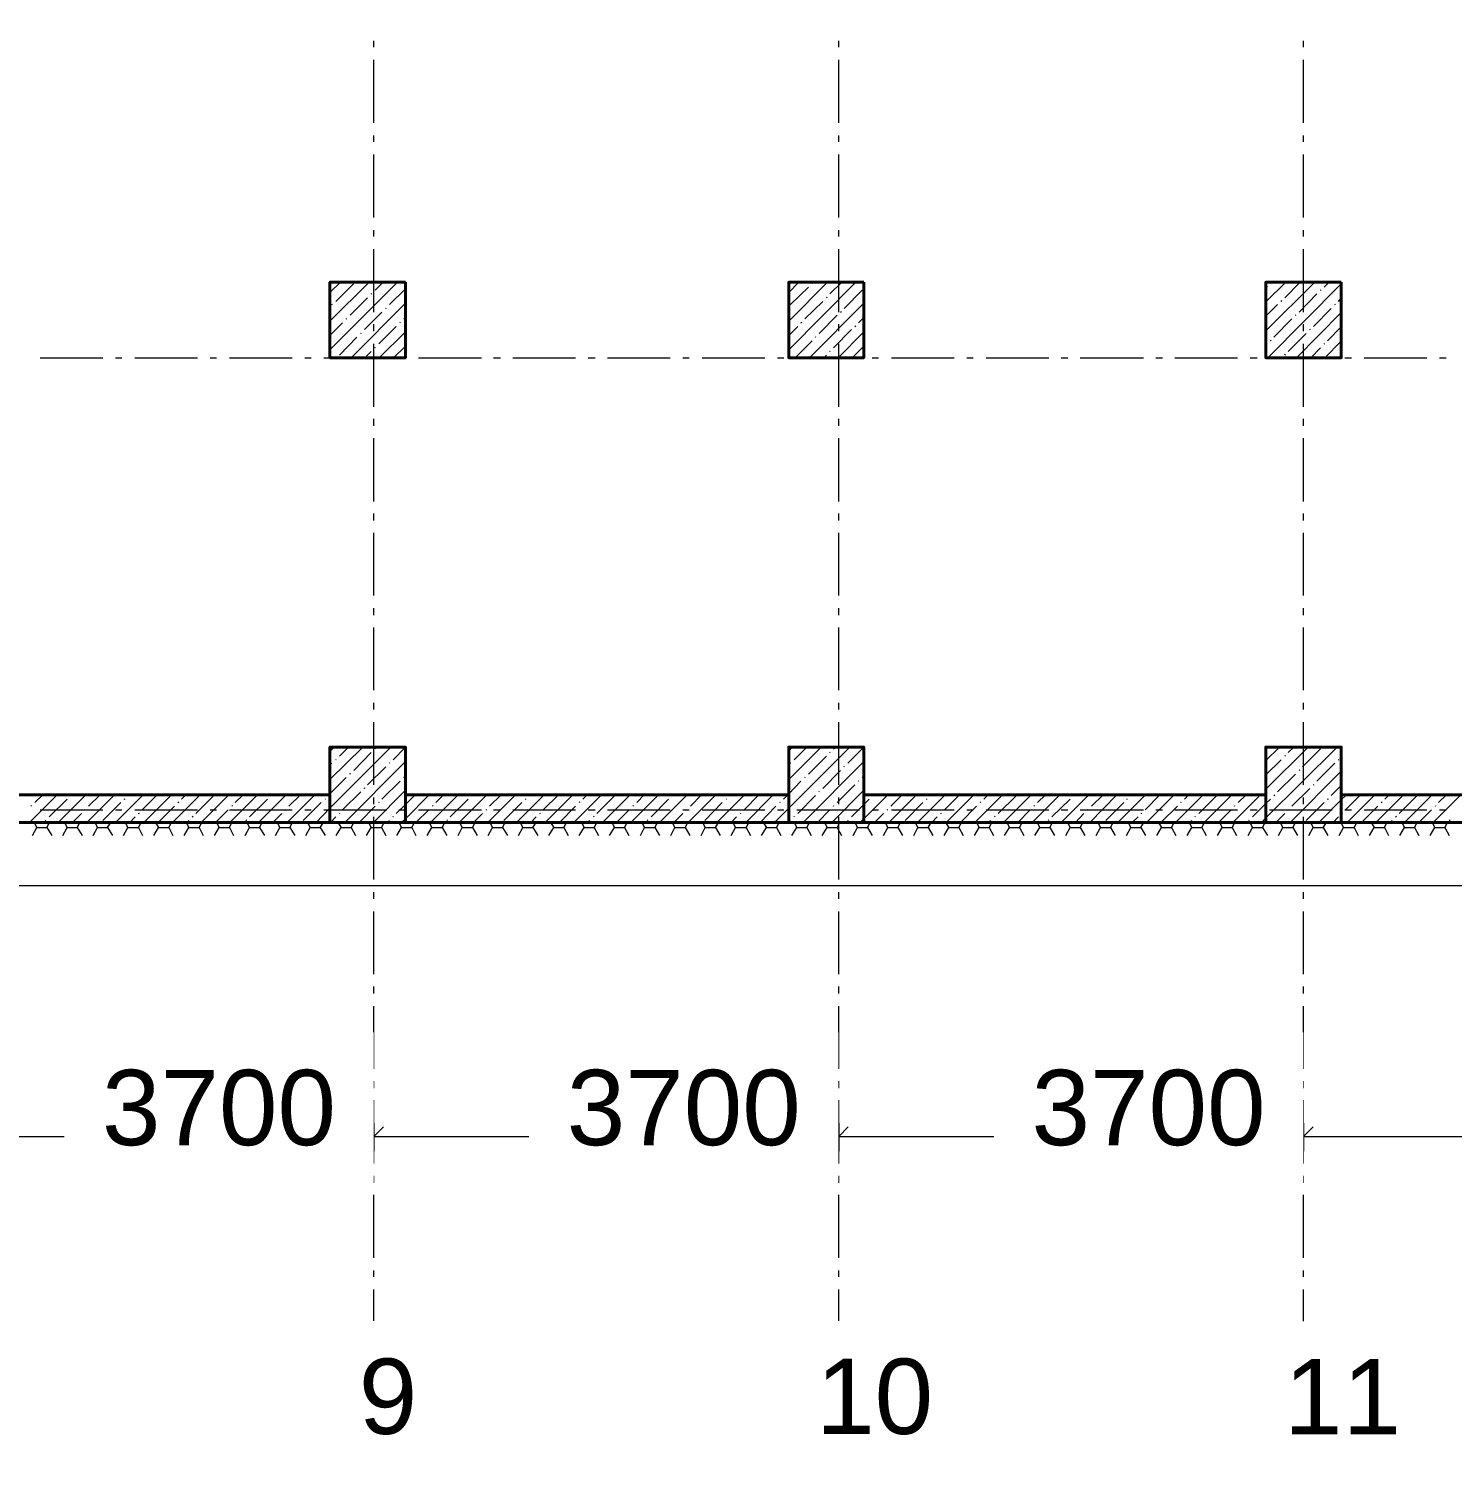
# Model space of a CAD drawing. Header units: millimetres. Extents: x -213911 to 415037, y -3642 to 107391.
# Drawn here: x -183725 to -172386, y -29 to 11468 of the extents above; entities that cross this region are included whole.
import ezdxf

# ---------------------------------------------------------------- set-up
doc = ezdxf.new("R2010")
doc.units = ezdxf.units.MM
doc.layers.add('Оси', color=7, linetype='Continuous', lineweight=9)
doc.styles.get("Standard").update_dxf_attribs({"font": 'arial.ttf'})

msp = doc.modelspace()

# ---------------------------------------------------------------- linework, layer by layer
at = {"lineweight": 40}
for points in [[(-180725.2, 9449.2), (-181326.8, 9449.2), (-181326.8, 8847.7), (-180725.2, 8847.7)], [(-177073.5, 9449.2), (-177670.8, 9449.2), (-177670.8, 8847.7), (-177073.5, 8847.7)], [(-173269.2, 9449.2), (-173870.8, 9449.2), (-173870.8, 8847.7), (-173269.2, 8847.7)], [(-180725.2, 5145.1), (-180725.2, 5746.7), (-181326.8, 5746.7), (-181326.8, 5145.1)], [(-177073.5, 5145.1), (-177073.5, 5746.7), (-177670.8, 5746.7), (-177670.8, 5145.1)], [(-173269.2, 5145.1), (-173269.2, 5746.7), (-173870.8, 5746.7), (-173870.8, 5145.1)], [(-184376.9, 5145.1), (-181326.8, 5145.1), (-181326.8, 5365.4), (-184376.9, 5365.4)], [(-180725.2, 5145.1), (-177670.8, 5145.1), (-177670.8, 5365.4), (-180725.2, 5365.4)], [(-177073.5, 5145.1), (-173870.8, 5145.1), (-173870.8, 5365.4), (-177073.5, 5365.4)], [(-173269.2, 5145.1), (-168884.6, 5145.1), (-168884.6, 5365.4), (-173269.2, 5365.4)]]:
    msp.add_lwpolyline(points, close=True, dxfattribs=at)
at = {"layer": 'Оси', "lineweight": 9}
for points in [[(-168384.7, 28983), (-168384.7, 29385.5), (-172769.4, 29385.5), (-172769.4, 32867.8), (-207511.6, 32867.8), (-207511.6, 4645.2), (-168384.7, 4645.2), (-168384.7, 5043.4)], [(-180975.2, 11321.7), (-180975.2, 11372.5)], [(-177272.6, 11321.7), (-177272.6, 11372.5)], [(-173570, 11321.7), (-173570, 11372.5)], [(-180975.2, 10720.1), (-180975.2, 11220)], [(-177272.6, 10720.1), (-177272.6, 11220)], [(-173570, 10720.1), (-173570, 11220)], [(-180975.2, 10567.6), (-180975.2, 10618.5)], [(-177272.6, 10567.6), (-177272.6, 10618.5)], [(-173570, 10567.6), (-173570, 10618.5)], [(-180975.2, 9966.1), (-180975.2, 10466)], [(-177272.6, 9966.1), (-177272.6, 10466)], [(-173570, 9966.1), (-173570, 10466)], [(-180975.2, 9813.6), (-180975.2, 9864.4)], [(-177272.6, 9813.6), (-177272.6, 9864.4)], [(-173570, 9813.6), (-173570, 9864.4)], [(-180975.2, 9212), (-180975.2, 9711.9)], [(-177272.6, 9212), (-177272.6, 9711.9)], [(-173570, 9212), (-173570, 9711.9)], [(-181326.8, 9368.8), (-181242, 9449.2)], [(-181326.8, 9140), (-181013.3, 9449.2)], [(-181326.8, 8911.2), (-180788.8, 9449.2)], [(-181280.2, 9296.7), (-181136.1, 9440.8)], [(-180966.7, 9385.7), (-180903.1, 9449.2)], [(-177670.8, 9368.8), (-177590.3, 9449.2)], [(-177670.8, 9140), (-177361.6, 9449.2)], [(-177670.8, 8911.2), (-177137, 9449.2)], [(-177484.4, 9440.8), (-177480.2, 9445)], [(-177344.6, 9356), (-177247.2, 9449.2)], [(-173870.8, 9292.5), (-173709.8, 9449.2)], [(-173870.8, 9063.7), (-173481.1, 9449.2)], [(-173853.9, 8847.7), (-173269.2, 9436.5)], [(-173832.7, 9440.8), (-173824.2, 9449.2)], [(-173718.3, 9326.4), (-173595.4, 9449.2)], [(-173404.8, 9411.1), (-173366.7, 9449.2)], [(-181165.8, 9186.6), (-181026, 9326.4)], [(-180996.3, 9356), (-180992.1, 9360.3)], [(-180852.3, 9271.3), (-180725.2, 9398.4)], [(-177658.1, 9271.3), (-177514.1, 9411.1)], [(-177370, 9326.4), (-177365.8, 9330.6)], [(-177230.2, 9241.7), (-177086.2, 9385.7)], [(-173862.3, 9411.1), (-173858.1, 9419.6)], [(-173603.9, 9212), (-173464.1, 9356)], [(-173434.5, 9385.7), (-173430.2, 9389.9)], [(-173290.4, 9296.7), (-173269.2, 9322.2)], [(-181309.8, 9271.3), (-181305.6, 9275.6)], [(-181157.3, 8847.7), (-180725.2, 9284)], [(-181051.4, 9072.2), (-180911.6, 9212)], [(-180882, 9241.7), (-180877.7, 9245.9)], [(-177543.7, 9156.9), (-177399.7, 9296.7)], [(-177505.6, 8847.7), (-177073.5, 9284)], [(-177259.9, 9212), (-177251.4, 9216.2)], [(-173870.8, 9178.1), (-173777.6, 9271.3)], [(-173748, 9296.7), (-173743.7, 9305.2)], [(-173625.1, 8847.7), (-173269.2, 9207.8)], [(-173489.5, 9097.6), (-173349.7, 9241.7)], [(-173320.1, 9271.3), (-173315.8, 9275.6)], [(-181326.8, 9025.6), (-181225.1, 9127.3)], [(-181195.4, 9156.9), (-181191.2, 9161.2)], [(-180975.2, 9059.5), (-180975.2, 9114.6)], [(-180937, 8957.8), (-180797.2, 9097.6)], [(-180767.6, 9127.3), (-180763.3, 9131.5)], [(-180737.9, 9156.9), (-180725.2, 9169.6)], [(-177670.8, 9025.6), (-177598.8, 9097.6)], [(-177573.4, 9127.3), (-177564.9, 9131.5)], [(-177429.3, 9042.6), (-177285.3, 9186.6)], [(-177272.6, 9059.5), (-177272.6, 9114.6)], [(-177145.5, 9097.6), (-177137, 9101.9)], [(-177115.8, 9127.3), (-177073.5, 9169.6)], [(-173807.3, 9012.9), (-173663.2, 9156.9)], [(-173633.6, 9186.6), (-173629.3, 9190.8)], [(-173570, 9059.5), (-173570, 9114.6)], [(-173379.4, 8983.2), (-173269.2, 9093.4)], [(-181250.5, 8868.9), (-181110.7, 9012.9)], [(-181081.1, 9042.6), (-181076.8, 9046.8)], [(-180932.8, 8847.7), (-180725.2, 9055.3)], [(-177620, 8847.7), (-177484.4, 8983.2)], [(-177459, 9012.9), (-177454.8, 9017.1)], [(-177315, 8928.2), (-177170.9, 9072.2)], [(-177276.8, 8847.7), (-177073.5, 9055.3)], [(-173832.7, 8983.2), (-173828.4, 8987.5)], [(-173692.9, 8898.5), (-173548.8, 9042.6)], [(-173519.2, 9072.2), (-173515, 9076.4)], [(-173400.6, 8847.7), (-173269.2, 8979)], [(-181047.2, 8847.7), (-180996.3, 8898.5)], [(-180975.2, 8457.9), (-180975.2, 8957.8)], [(-180966.7, 8928.2), (-180962.4, 8932.4)], [(-180818.4, 8847.7), (-180725.2, 8940.9)], [(-177391.2, 8847.7), (-177370, 8868.9)], [(-177344.6, 8898.5), (-177340.4, 8902.8)], [(-177272.6, 8457.9), (-177272.6, 8957.8)], [(-177166.7, 8847.7), (-177073.5, 8940.9)], [(-173870.8, 8949.4), (-173862.3, 8957.8)], [(-173718.3, 8868.9), (-173714.1, 8877.3)], [(-173570, 8457.9), (-173570, 8957.8)], [(-173510.7, 8847.7), (-173434.5, 8928.2)], [(-173404.8, 8957.8), (-173400.6, 8962.1)], [(-183635.6, 8847.7), (-183135.7, 8847.7)], [(-183034, 8847.7), (-182983.2, 8847.7)], [(-182881.5, 8847.7), (-182381.6, 8847.7)], [(-182279.9, 8847.7), (-182229.1, 8847.7)], [(-182127.4, 8847.7), (-181627.6, 8847.7)], [(-181525.9, 8847.7), (-181475, 8847.7)], [(-181373.4, 8847.7), (-180873.5, 8847.7)], [(-180776, 8847.7), (-180721, 8847.7)], [(-180619.3, 8847.7), (-180119.4, 8847.7)], [(-180022, 8847.7), (-179966.9, 8847.7)], [(-179869.5, 8847.7), (-179369.6, 8847.7)], [(-179267.9, 8847.7), (-179212.8, 8847.7)], [(-179115.4, 8847.7), (-178615.5, 8847.7)], [(-178513.8, 8847.7), (-178463, 8847.7)], [(-178361.3, 8847.7), (-177861.4, 8847.7)], [(-177759.8, 8847.7), (-177708.9, 8847.7)], [(-177607.3, 8847.7), (-177107.4, 8847.7)], [(-177005.7, 8847.7), (-176954.9, 8847.7)], [(-176853.2, 8847.7), (-176353.3, 8847.7)], [(-176251.6, 8847.7), (-176200.8, 8847.7)], [(-176099.1, 8847.7), (-175599.2, 8847.7)], [(-175501.8, 8847.7), (-175446.7, 8847.7)], [(-175349.3, 8847.7), (-174845.2, 8847.7)], [(-174747.7, 8847.7), (-174692.7, 8847.7)], [(-174595.2, 8847.7), (-174095.3, 8847.7)], [(-173993.7, 8847.7), (-173938.6, 8847.7)], [(-173841.2, 8847.7), (-173341.3, 8847.7)], [(-173239.6, 8847.7), (-173188.8, 8847.7)], [(-173087.1, 8847.7), (-172587.2, 8847.7)], [(-172485.5, 8847.7), (-172434.7, 8847.7)], [(-180975.2, 8305.4), (-180975.2, 8360.5)], [(-177272.6, 8305.4), (-177272.6, 8360.5)], [(-173570, 8305.4), (-173570, 8360.5)], [(-180975.2, 7703.9), (-180975.2, 8208)], [(-177272.6, 7703.9), (-177272.6, 8208)], [(-173570, 7703.9), (-173570, 8208)], [(-180975.2, 7551.4), (-180975.2, 7606.4)], [(-177272.6, 7551.4), (-177272.6, 7606.4)], [(-173570, 7551.4), (-173570, 7606.4)], [(-180975.2, 6954), (-180975.2, 7453.9)], [(-177272.6, 6954), (-177272.6, 7453.9)], [(-173570, 6954), (-173570, 7453.9)], [(-180975.2, 6797.3), (-180975.2, 6852.4)], [(-177272.6, 6797.3), (-177272.6, 6852.4)], [(-173570, 6797.3), (-173570, 6852.4)], [(-180975.2, 6200), (-180975.2, 6699.9)], [(-177272.6, 6200), (-177272.6, 6699.9)], [(-173570, 6200), (-173570, 6699.9)], [(-180975.2, 6047.5), (-180975.2, 6098.3)], [(-177272.6, 6047.5), (-177272.6, 6098.3)], [(-173570, 6047.5), (-173570, 6098.3)], [(-180975.2, 5445.9), (-180975.2, 5945.8)], [(-177272.6, 5445.9), (-177272.6, 5945.8)], [(-173570, 5445.9), (-173570, 5945.8)], [(-181436.9, 5145.1), (-181326.8, 5259.5), (-180839.6, 5746.7)], [(-181326.8, 5717), (-181292.9, 5746.7)], [(-181326.8, 5488.3), (-181064.1, 5746.7)], [(-181280.2, 5645), (-181275.9, 5649.2)], [(-181250.5, 5674.7), (-181178.5, 5746.7)], [(-181136.1, 5560.3), (-180996.3, 5704.3)], [(-180966.7, 5734), (-180962.4, 5738.2)], [(-180822.6, 5645), (-180725.2, 5746.7)], [(-177785.2, 5145.1), (-177670.8, 5259.5), (-177183.6, 5746.7)], [(-177670.8, 5717), (-177641.2, 5746.7)], [(-177670.8, 5488.3), (-177412.4, 5746.7)], [(-177628.4, 5645), (-177526.8, 5746.7)], [(-177514.1, 5530.6), (-177370, 5674.7)], [(-177344.6, 5704.3), (-177340.4, 5708.6)], [(-177315, 5734), (-177298, 5746.7)], [(-177200.6, 5619.6), (-177073.5, 5746.7)], [(-173904.7, 5145.1), (-173870.8, 5183.2), (-173303.1, 5746.7)], [(-173870.8, 5640.8), (-173760.7, 5746.7)], [(-173870.8, 5412), (-173531.9, 5746.7)], [(-173870.8, 5526.4), (-173748, 5645)], [(-173718.3, 5674.7), (-173714.1, 5678.9)], [(-173692.9, 5704.3), (-173646.3, 5746.7)], [(-173578.5, 5589.9), (-173434.5, 5734)], [(-173290.4, 5645), (-173286.2, 5649.2)], [(-181326.8, 5602.6), (-181309.8, 5619.6)], [(-181208.2, 5145.1), (-180725.2, 5632.3)], [(-181165.8, 5530.6), (-181161.6, 5539.1)], [(-181026, 5445.9), (-180882, 5589.9)], [(-180852.3, 5619.6), (-180848.1, 5623.8)], [(-177658.1, 5619.6), (-177653.9, 5623.8)], [(-177556.4, 5145.1), (-177073.5, 5632.3)], [(-177399.7, 5416.2), (-177259.9, 5560.3)], [(-177230.2, 5589.9), (-177226, 5594.2)], [(-173777.6, 5390.8), (-173633.6, 5530.6)], [(-173675.9, 5145.1), (-173269.2, 5556)], [(-173603.9, 5560.3), (-173599.7, 5564.5)], [(-173464.1, 5475.6), (-173320.1, 5619.6)], [(-181326.8, 5373.9), (-181195.4, 5505.2)], [(-181051.4, 5416.2), (-181047.2, 5424.7)], [(-180979.4, 5145.1), (-180725.2, 5403.5)], [(-180911.6, 5331.5), (-180767.6, 5475.6)], [(-180737.9, 5505.2), (-180733.7, 5509.4)], [(-177670.8, 5373.9), (-177573.4, 5475.6)], [(-177543.7, 5505.2), (-177539.5, 5509.4)], [(-177327.7, 5145.1), (-177073.5, 5403.5)], [(-177285.3, 5306.1), (-177145.5, 5445.9)], [(-177115.8, 5475.6), (-177111.6, 5479.8)], [(-177086.2, 5505.2), (-177073.5, 5517.9)], [(-173663.2, 5276.4), (-173519.2, 5416.2)], [(-173489.5, 5445.9), (-173485.3, 5450.1)], [(-173349.7, 5361.2), (-173269.2, 5441.7)], [(-183720.3, 5145.1), (-183500, 5365.4)], [(-183677.9, 5306.1), (-183614.4, 5365.4)], [(-183563.6, 5191.7), (-183419.5, 5331.5)], [(-183491.5, 5145.1), (-183271.3, 5365.4)], [(-183394.1, 5361.2), (-183385.6, 5365.4)], [(-183262.8, 5145.1), (-183042.5, 5365.4)], [(-183250.1, 5276.4), (-183156.9, 5365.4)], [(-183135.7, 5162.1), (-182991.7, 5306.1)], [(-183034, 5145.1), (-182813.7, 5365.4)], [(-182966.2, 5331.5), (-182957.8, 5335.8)], [(-182936.6, 5361.2), (-182928.1, 5365.4)], [(-182822.2, 5246.8), (-182703.6, 5365.4)], [(-182809.5, 5145.1), (-182589.2, 5365.4)], [(-182580.7, 5145.1), (-182360.4, 5365.4)], [(-182538.4, 5306.1), (-182529.9, 5310.3)], [(-182508.7, 5331.5), (-182474.8, 5365.4)], [(-182394.3, 5217.1), (-182250.3, 5361.2)], [(-182352, 5145.1), (-182131.7, 5365.4)], [(-182123.2, 5145.1), (-181902.9, 5365.4)], [(-182080.8, 5306.1), (-182017.3, 5365.4)], [(-181966.5, 5191.7), (-181822.4, 5331.5)], [(-181894.4, 5145.1), (-181674.2, 5365.4)], [(-181792.8, 5361.2), (-181788.5, 5365.4)], [(-181665.7, 5145.1), (-181445.4, 5365.4)], [(-181653, 5276.4), (-181559.8, 5365.4)], [(-181538.6, 5162.1), (-181394.6, 5306.1)], [(-181364.9, 5331.5), (-181360.7, 5335.8)], [(-181339.5, 5361.2), (-181331, 5365.4)], [(-181225.1, 5246.8), (-181081.1, 5390.8)], [(-180975.2, 5293.4), (-180975.2, 5344.2)], [(-180937, 5306.1), (-180932.8, 5310.3)], [(-180797.2, 5217.1), (-180725.2, 5289.2), (-180653.2, 5361.2)], [(-180754.9, 5145.1), (-180725.2, 5174.8), (-180534.6, 5365.4)], [(-180526.1, 5145.1), (-180305.8, 5365.4)], [(-180483.7, 5306.1), (-180420.2, 5365.4)], [(-180369.4, 5191.7), (-180225.3, 5331.5)], [(-180297.3, 5145.1), (-180077.1, 5365.4)], [(-180195.7, 5361.2), (-180191.4, 5365.4)], [(-180068.6, 5145.1), (-179848.3, 5365.4)], [(-180055.9, 5276.4), (-179962.7, 5365.4)], [(-179941.5, 5162.1), (-179797.5, 5306.1)], [(-179839.8, 5145.1), (-179619.5, 5365.4)], [(-179767.8, 5331.5), (-179763.6, 5335.8)], [(-179738.1, 5361.2), (-179733.9, 5365.4)], [(-179628, 5246.8), (-179505.1, 5365.4)], [(-179611.1, 5145.1), (-179390.8, 5365.4)], [(-179382.3, 5145.1), (-179162, 5365.4)], [(-179339.9, 5306.1), (-179335.7, 5310.3)], [(-179310.3, 5331.5), (-179276.4, 5365.4)], [(-179200.1, 5217.1), (-179056.1, 5361.2)], [(-179153.5, 5145.1), (-178933.2, 5365.4)], [(-178929, 5145.1), (-178708.7, 5365.4)], [(-178882.4, 5306.1), (-178823.1, 5365.4)], [(-178768, 5191.7), (-178628.2, 5331.5)], [(-178700.2, 5145.1), (-178479.9, 5365.4)], [(-178598.6, 5361.2), (-178594.3, 5365.4)], [(-178471.5, 5145.1), (-178251.2, 5365.4)], [(-178454.5, 5276.4), (-178365.6, 5365.4)], [(-178340.2, 5162.1), (-178200.4, 5306.1)], [(-178242.7, 5145.1), (-178022.4, 5365.4)], [(-178170.7, 5331.5), (-178166.5, 5335.8)], [(-178141, 5361.2), (-178136.8, 5365.4)], [(-178026.7, 5246.8), (-177908, 5365.4)], [(-178014, 5145.1), (-177793.7, 5365.4)], [(-177742.8, 5306.1), (-177738.6, 5310.3)], [(-177713.2, 5331.5), (-177679.3, 5365.4)], [(-177598.8, 5217.1), (-177459, 5361.2)], [(-177429.3, 5390.8), (-177425.1, 5395.1)], [(-177272.6, 5293.4), (-177272.6, 5344.2)], [(-177170.9, 5191.7), (-177073.5, 5289.2), (-177031.1, 5331.5)], [(-177103.1, 5145.1), (-177073.5, 5174.8), (-176882.8, 5365.4)], [(-177001.5, 5361.2), (-176997.2, 5365.4)], [(-176874.4, 5145.1), (-176654.1, 5365.4)], [(-176857.4, 5276.4), (-176768.5, 5365.4)], [(-176743, 5162.1), (-176603.2, 5306.1)], [(-176645.6, 5145.1), (-176425.3, 5365.4)], [(-176573.6, 5331.5), (-176569.4, 5335.8)], [(-176543.9, 5361.2), (-176539.7, 5365.4)], [(-176429.6, 5246.8), (-176310.9, 5365.4)], [(-176416.9, 5145.1), (-176196.6, 5365.4)], [(-176188.1, 5145.1), (-175967.8, 5365.4)], [(-176145.7, 5306.1), (-176141.5, 5310.3)], [(-176116.1, 5331.5), (-176082.2, 5365.4)], [(-176001.7, 5217.1), (-175857.7, 5361.2)], [(-175959.3, 5145.1), (-175739, 5365.4)], [(-175730.6, 5145.1), (-175510.3, 5365.4)], [(-175688.2, 5306.1), (-175624.7, 5365.4)], [(-175573.8, 5191.7), (-175429.8, 5331.5)], [(-175501.8, 5145.1), (-175281.5, 5365.4)], [(-175404.4, 5361.2), (-175400.1, 5365.4)], [(-175273, 5145.1), (-175057, 5365.4)], [(-175260.3, 5276.4), (-175167.1, 5365.4)], [(-175145.9, 5162.1), (-175001.9, 5306.1)], [(-175048.5, 5145.1), (-174828.2, 5365.4)], [(-174976.5, 5331.5), (-174972.3, 5335.8)], [(-174946.8, 5361.2), (-174942.6, 5365.4)], [(-174832.5, 5246.8), (-174713.8, 5365.4)], [(-174819.7, 5145.1), (-174599.5, 5365.4)], [(-174591, 5145.1), (-174370.7, 5365.4)], [(-174548.6, 5306.1), (-174544.4, 5310.3)], [(-174519, 5331.5), (-174485.1, 5365.4)], [(-174404.6, 5217.1), (-174260.6, 5361.2)], [(-174362.2, 5145.1), (-174141.9, 5365.4)], [(-174133.5, 5145.1), (-173913.2, 5365.4)], [(-174091.1, 5306.1), (-174027.6, 5365.4)], [(-173976.7, 5191.7), (-173870.8, 5297.6), (-173832.7, 5331.5)], [(-173807.3, 5361.2), (-173798.8, 5365.4)], [(-173570, 5293.4), (-173570, 5344.2)], [(-173548.8, 5162.1), (-173404.8, 5306.1)], [(-173447.2, 5145.1), (-173269.2, 5327.3), (-173226.9, 5365.4)], [(-173379.4, 5331.5), (-173370.9, 5335.8)], [(-173235.4, 5246.8), (-173116.7, 5365.4)], [(-173222.6, 5145.1), (-173002.4, 5365.4)], [(-172993.9, 5145.1), (-172773.6, 5365.4)], [(-172951.5, 5306.1), (-172943, 5310.3)], [(-172921.9, 5331.5), (-172888, 5365.4)], [(-172807.5, 5217.1), (-172663.4, 5361.2)], [(-172765.1, 5145.1), (-172544.8, 5365.4)], [(-172536.4, 5145.1), (-172316.1, 5365.4)], [(-172494, 5306.1), (-172430.5, 5365.4)], [(-183707.6, 5276.4), (-183703.4, 5280.7)], [(-183635.6, 5246.8), (-183135.7, 5246.8)], [(-183377.2, 5145.1), (-183305.1, 5217.1)], [(-183279.7, 5246.8), (-183275.5, 5251)], [(-183034, 5246.8), (-182983.2, 5246.8)], [(-182919.6, 5145.1), (-182877.3, 5191.7)], [(-182881.5, 5246.8), (-182381.6, 5246.8)], [(-182851.9, 5217.1), (-182843.4, 5221.4)], [(-182695.1, 5145.1), (-182563.8, 5276.4)], [(-182424, 5191.7), (-182415.5, 5196)], [(-182279.9, 5246.8), (-182229.1, 5246.8)], [(-182237.6, 5145.1), (-182135.9, 5246.8)], [(-182127.4, 5246.8), (-181627.6, 5246.8)], [(-182106.3, 5276.4), (-182102, 5280.7)], [(-181780.1, 5145.1), (-181708, 5217.1)], [(-181678.4, 5246.8), (-181674.2, 5251)], [(-181525.9, 5246.8), (-181475, 5246.8)], [(-181373.4, 5246.8), (-180873.5, 5246.8)], [(-181322.5, 5145.1), (-181280.2, 5191.7)], [(-181250.5, 5217.1), (-181246.3, 5221.4)], [(-181093.8, 5145.1), (-180966.7, 5276.4)], [(-180975.2, 4691.8), (-180975.2, 5191.7)], [(-180822.6, 5191.7), (-180818.4, 5196)], [(-180776, 5246.8), (-180721, 5246.8)], [(-180640.5, 5145.1), (-180538.8, 5246.8)], [(-180619.3, 5246.8), (-180119.4, 5246.8)], [(-180509.2, 5276.4), (-180504.9, 5280.7)], [(-180183, 5145.1), (-180110.9, 5217.1)], [(-180081.3, 5246.8), (-180077.1, 5251)], [(-180022, 5246.8), (-179966.9, 5246.8)], [(-179869.5, 5246.8), (-179369.6, 5246.8)], [(-179725.4, 5145.1), (-179683.1, 5191.7)], [(-179653.4, 5217.1), (-179649.2, 5221.4)], [(-179496.7, 5145.1), (-179369.6, 5276.4)], [(-179267.9, 5246.8), (-179212.8, 5246.8)], [(-179225.5, 5191.7), (-179221.3, 5196)], [(-179115.4, 5246.8), (-178615.5, 5246.8)], [(-179043.4, 5145.1), (-178941.7, 5246.8)], [(-178912.1, 5276.4), (-178907.8, 5280.7)], [(-178585.9, 5145.1), (-178513.8, 5217.1)], [(-178513.8, 5246.8), (-178463, 5246.8)], [(-178484.2, 5246.8), (-178479.9, 5251)], [(-178361.3, 5246.8), (-177861.4, 5246.8)], [(-178128.3, 5145.1), (-178086, 5191.7)], [(-178056.3, 5217.1), (-178052.1, 5221.4)], [(-177899.6, 5145.1), (-177772.5, 5276.4)], [(-177759.8, 5246.8), (-177708.9, 5246.8)], [(-177628.4, 5191.7), (-177624.2, 5196)], [(-177607.3, 5246.8), (-177107.4, 5246.8)], [(-177442, 5145.1), (-177344.6, 5246.8)], [(-177315, 5276.4), (-177310.7, 5280.7)], [(-177272.6, 4691.8), (-177272.6, 5191.7)], [(-177005.7, 5246.8), (-176954.9, 5246.8)], [(-176988.8, 5145.1), (-176916.7, 5217.1)], [(-176887.1, 5246.8), (-176882.8, 5251)], [(-176853.2, 5246.8), (-176353.3, 5246.8)], [(-176531.2, 5145.1), (-176488.9, 5191.7)], [(-176459.2, 5217.1), (-176455, 5221.4)], [(-176302.5, 5145.1), (-176175.4, 5276.4)], [(-176251.6, 5246.8), (-176200.8, 5246.8)], [(-176099.1, 5246.8), (-175599.2, 5246.8)], [(-176031.3, 5191.7), (-176027.1, 5196)], [(-175844.9, 5145.1), (-175747.5, 5246.8)], [(-175717.9, 5276.4), (-175713.6, 5280.7)], [(-175501.8, 5246.8), (-175446.7, 5246.8)], [(-175387.4, 5145.1), (-175319.6, 5217.1)], [(-175349.3, 5246.8), (-174845.2, 5246.8)], [(-175290, 5246.8), (-175285.7, 5251)], [(-174934.1, 5145.1), (-174887.5, 5191.7)], [(-174862.1, 5217.1), (-174857.9, 5221.4)], [(-174747.7, 5246.8), (-174692.7, 5246.8)], [(-174705.4, 5145.1), (-174574, 5276.4)], [(-174595.2, 5246.8), (-174095.3, 5246.8)], [(-174434.2, 5191.7), (-174430, 5196)], [(-174247.8, 5145.1), (-174146.2, 5246.8)], [(-174120.8, 5276.4), (-174116.5, 5280.7)], [(-173993.7, 5246.8), (-173938.6, 5246.8)], [(-173841.2, 5246.8), (-173341.3, 5246.8)], [(-173790.3, 5145.1), (-173718.3, 5217.1)], [(-173692.9, 5246.8), (-173688.6, 5251)], [(-173570, 4691.8), (-173570, 5191.7)], [(-173332.8, 5145.1), (-173290.4, 5191.7)], [(-173265, 5217.1), (-173256.5, 5221.4)], [(-173239.6, 5246.8), (-173188.8, 5246.8)], [(-173108.3, 5145.1), (-172976.9, 5276.4)], [(-173087.1, 5246.8), (-172587.2, 5246.8)], [(-172837.1, 5191.7), (-172828.7, 5196)], [(-172650.7, 5145.1), (-172549.1, 5246.8)], [(-172519.4, 5276.4), (-172515.2, 5280.7)], [(-172485.5, 5246.8), (-172434.7, 5246.8)], [(-183694.9, 5043.4), (-183661, 5107)], [(-183682.2, 5145.1), (-183661, 5107), (-183580.5, 5107), (-183542.4, 5043.4)], [(-183593.2, 5162.1), (-183589, 5166.3)], [(-183580.5, 5107), (-183559.3, 5145.1)], [(-183453.4, 5043.4), (-183419.5, 5107)], [(-183440.7, 5145.1), (-183419.5, 5107), (-183339, 5107), (-183300.9, 5043.4)], [(-183339, 5107), (-183317.9, 5145.1)], [(-183211.9, 5043.4), (-183178.1, 5107)], [(-183199.2, 5145.1), (-183178.1, 5107), (-183097.6, 5107), (-183059.4, 5043.4)], [(-183097.6, 5107), (-183072.1, 5145.1)], [(-182970.5, 5043.4), (-182936.6, 5107)], [(-182957.8, 5145.1), (-182936.6, 5107), (-182851.9, 5107), (-182818, 5043.4)], [(-182851.9, 5107), (-182830.7, 5145.1)], [(-182729, 5043.4), (-182690.9, 5107)], [(-182716.3, 5145.1), (-182690.9, 5107), (-182610.4, 5107), (-182576.5, 5043.4)], [(-182610.4, 5107), (-182589.2, 5145.1)], [(-182487.5, 5043.4), (-182449.4, 5107)], [(-182470.6, 5145.1), (-182449.4, 5107), (-182368.9, 5107), (-182335, 5043.4)], [(-182466.3, 5145.1), (-182449.4, 5162.1)], [(-182368.9, 5107), (-182347.7, 5145.1)], [(-182246.1, 5043.4), (-182207.9, 5107)], [(-182229.1, 5145.1), (-182207.9, 5107), (-182127.4, 5107), (-182093.6, 5043.4)], [(-182127.4, 5107), (-182106.3, 5145.1)], [(-182000.4, 5043.4), (-181966.5, 5107)], [(-181996.1, 5162.1), (-181987.6, 5166.3)], [(-181987.6, 5145.1), (-181966.5, 5107), (-181886, 5107), (-181847.8, 5043.4)], [(-181886, 5107), (-181864.8, 5145.1)], [(-181758.9, 5043.4), (-181725, 5107)], [(-181746.2, 5145.1), (-181725, 5107), (-181644.5, 5107), (-181606.4, 5043.4)], [(-181644.5, 5107), (-181623.3, 5145.1)], [(-181517.4, 5043.4), (-181483.5, 5107)], [(-181504.7, 5145.1), (-181483.5, 5107), (-181403, 5107), (-181364.9, 5043.4)], [(-181403, 5107), (-181377.6, 5145.1)], [(-181275.9, 5043.4), (-181237.8, 5107)], [(-181263.2, 5145.1), (-181237.8, 5107), (-181157.3, 5107), (-181123.4, 5043.4)], [(-181157.3, 5107), (-181136.1, 5145.1)], [(-181034.5, 5043.4), (-180996.3, 5107)], [(-181017.5, 5145.1), (-180996.3, 5107), (-180915.8, 5107), (-180882, 5043.4)], [(-180915.8, 5107), (-180894.7, 5145.1)], [(-180869.2, 5145.1), (-180852.3, 5162.1)], [(-180793, 5043.4), (-180754.9, 5107)], [(-180776, 5145.1), (-180754.9, 5107), (-180674.4, 5107), (-180640.5, 5043.4)], [(-180674.4, 5107), (-180653.2, 5145.1)], [(-180551.5, 5043.4), (-180513.4, 5107)], [(-180534.6, 5145.1), (-180513.4, 5107), (-180432.9, 5107), (-180394.8, 5043.4)], [(-180432.9, 5107), (-180411.7, 5145.1)], [(-180394.8, 5162.1), (-180390.5, 5166.3)], [(-180305.8, 5043.4), (-180271.9, 5107)], [(-180293.1, 5145.1), (-180271.9, 5107), (-180191.4, 5107), (-180153.3, 5043.4)], [(-180191.4, 5107), (-180170.3, 5145.1)], [(-180064.3, 5043.4), (-180030.5, 5107)], [(-180051.6, 5145.1), (-180030.5, 5107), (-179950, 5107), (-179911.8, 5043.4)], [(-179950, 5107), (-179928.8, 5145.1)], [(-179822.9, 5043.4), (-179789, 5107)], [(-179810.2, 5145.1), (-179789, 5107), (-179708.5, 5107), (-179670.4, 5043.4)], [(-179708.5, 5107), (-179683.1, 5145.1)], [(-179581.4, 5043.4), (-179543.3, 5107)], [(-179568.7, 5145.1), (-179543.3, 5107), (-179462.8, 5107), (-179428.9, 5043.4)], [(-179462.8, 5107), (-179441.6, 5145.1)], [(-179339.9, 5043.4), (-179301.8, 5107)], [(-179323, 5145.1), (-179301.8, 5107), (-179221.3, 5107), (-179187.4, 5043.4)], [(-179267.9, 5145.1), (-179255.2, 5162.1)], [(-179221.3, 5107), (-179200.1, 5145.1)], [(-179098.5, 5043.4), (-179060.3, 5107)], [(-179081.5, 5145.1), (-179060.3, 5107), (-178979.8, 5107), (-178945.9, 5043.4)], [(-178979.8, 5107), (-178958.7, 5145.1)], [(-178852.7, 5043.4), (-178818.9, 5107)], [(-178840, 5145.1), (-178818.9, 5107), (-178738.4, 5107), (-178700.2, 5043.4)], [(-178797.7, 5162.1), (-178793.4, 5166.3)], [(-178738.4, 5107), (-178717.2, 5145.1)], [(-178611.3, 5043.4), (-178577.4, 5107)], [(-178598.6, 5145.1), (-178577.4, 5107), (-178496.9, 5107), (-178458.8, 5043.4)], [(-178496.9, 5107), (-178475.7, 5145.1)], [(-178369.8, 5043.4), (-178335.9, 5107)], [(-178357.1, 5145.1), (-178335.9, 5107), (-178255.4, 5107), (-178217.3, 5043.4)], [(-178255.4, 5107), (-178230, 5145.1)], [(-178128.3, 5043.4), (-178094.4, 5107)], [(-178115.6, 5145.1), (-178094.4, 5107), (-178009.7, 5107), (-177975.8, 5043.4)], [(-178009.7, 5107), (-177988.5, 5145.1)], [(-177886.9, 5043.4), (-177848.7, 5107)], [(-177874.2, 5145.1), (-177848.7, 5107), (-177768.2, 5107), (-177734.4, 5043.4)], [(-177768.2, 5107), (-177747.1, 5145.1)], [(-177670.8, 5145.1), (-177658.1, 5162.1)], [(-177645.4, 5043.4), (-177607.3, 5107)], [(-177628.4, 5145.1), (-177607.3, 5107), (-177526.8, 5107), (-177492.9, 5043.4)], [(-177526.8, 5107), (-177505.6, 5145.1)], [(-177403.9, 5043.4), (-177365.8, 5107)], [(-177387, 5145.1), (-177365.8, 5107), (-177285.3, 5107), (-177251.4, 5043.4)], [(-177285.3, 5107), (-177264.1, 5145.1)], [(-177200.6, 5162.1), (-177196.3, 5166.3)], [(-177158.2, 5043.4), (-177124.3, 5107)], [(-177145.5, 5145.1), (-177124.3, 5107), (-177043.8, 5107), (-177005.7, 5043.4)], [(-177043.8, 5107), (-177022.6, 5145.1)], [(-176916.7, 5043.4), (-176882.8, 5107)], [(-176904, 5145.1), (-176882.8, 5107), (-176802.4, 5107), (-176764.2, 5043.4)], [(-176802.4, 5107), (-176781.2, 5145.1)], [(-176675.3, 5043.4), (-176641.4, 5107)], [(-176662.6, 5145.1), (-176641.4, 5107), (-176560.9, 5107), (-176522.8, 5043.4)], [(-176560.9, 5107), (-176535.5, 5145.1)], [(-176433.8, 5043.4), (-176395.7, 5107)], [(-176421.1, 5145.1), (-176395.7, 5107), (-176315.2, 5107), (-176281.3, 5043.4)], [(-176315.2, 5107), (-176294, 5145.1)], [(-176192.3, 5043.4), (-176154.2, 5107)], [(-176175.4, 5145.1), (-176154.2, 5107), (-176073.7, 5107), (-176039.8, 5043.4)], [(-176073.7, 5145.1), (-176061, 5162.1)], [(-176073.7, 5107), (-176052.5, 5145.1)], [(-175950.9, 5043.4), (-175912.7, 5107)], [(-175933.9, 5145.1), (-175912.7, 5107), (-175832.2, 5107), (-175798.3, 5043.4)], [(-175832.2, 5107), (-175811.1, 5145.1)], [(-175709.4, 5043.4), (-175671.3, 5107)], [(-175692.4, 5145.1), (-175671.3, 5107), (-175590.8, 5107), (-175552.6, 5043.4)], [(-175603.5, 5162.1), (-175599.2, 5166.3)], [(-175590.8, 5107), (-175569.6, 5145.1)], [(-175463.7, 5043.4), (-175429.8, 5107)], [(-175451, 5145.1), (-175429.8, 5107), (-175349.3, 5107), (-175311.2, 5043.4)], [(-175349.3, 5107), (-175328.1, 5145.1)], [(-175222.2, 5043.4), (-175188.3, 5107)], [(-175209.5, 5145.1), (-175188.3, 5107), (-175107.8, 5107), (-175069.7, 5043.4)], [(-175107.8, 5107), (-175086.6, 5145.1)], [(-174980.7, 5043.4), (-174946.8, 5107)], [(-174968, 5145.1), (-174946.8, 5107), (-174866.3, 5107), (-174828.2, 5043.4)], [(-174866.3, 5107), (-174840.9, 5145.1)], [(-174739.3, 5043.4), (-174701.1, 5107)], [(-174726.5, 5145.1), (-174701.1, 5107), (-174620.6, 5107), (-174586.7, 5043.4)], [(-174620.6, 5107), (-174599.5, 5145.1)], [(-174497.8, 5043.4), (-174459.7, 5107)], [(-174480.8, 5145.1), (-174459.7, 5107), (-174379.2, 5107), (-174345.3, 5043.4)], [(-174476.6, 5145.1), (-174459.7, 5162.1)], [(-174379.2, 5107), (-174358, 5145.1)], [(-174256.3, 5043.4), (-174218.2, 5107)], [(-174239.4, 5145.1), (-174218.2, 5107), (-174137.7, 5107), (-174103.8, 5043.4)], [(-174137.7, 5107), (-174116.5, 5145.1)], [(-174010.6, 5043.4), (-173976.7, 5107)], [(-174006.4, 5162.1), (-174002.1, 5166.3)], [(-173997.9, 5145.1), (-173976.7, 5107), (-173896.2, 5107), (-173858.1, 5043.4)], [(-173896.2, 5107), (-173875, 5145.1)], [(-173769.1, 5043.4), (-173735.2, 5107)], [(-173756.4, 5145.1), (-173735.2, 5107), (-173654.8, 5107), (-173616.6, 5043.4)], [(-173654.8, 5107), (-173633.6, 5145.1)], [(-173527.7, 5043.4), (-173493.8, 5107)], [(-173515, 5145.1), (-173493.8, 5107), (-173413.3, 5107), (-173375.2, 5043.4)], [(-173413.3, 5107), (-173387.9, 5145.1)], [(-173286.2, 5043.4), (-173252.3, 5107)], [(-173273.5, 5145.1), (-173252.3, 5107), (-173167.6, 5107), (-173133.7, 5043.4)], [(-173167.6, 5107), (-173146.4, 5145.1)], [(-173044.7, 5043.4), (-173006.6, 5107)], [(-173032, 5145.1), (-173006.6, 5107), (-172926.1, 5107), (-172892.2, 5043.4)], [(-172926.1, 5107), (-172904.9, 5145.1)], [(-172879.5, 5145.1), (-172862.6, 5162.1)], [(-172803.2, 5043.4), (-172765.1, 5107)], [(-172786.3, 5145.1), (-172765.1, 5107), (-172684.6, 5107), (-172650.7, 5043.4)], [(-172684.6, 5107), (-172663.4, 5145.1)], [(-172561.8, 5043.4), (-172523.7, 5107)], [(-172544.8, 5145.1), (-172523.7, 5107), (-172443.2, 5107), (-172409.3, 5043.4)], [(-172443.2, 5107), (-172422, 5145.1)], [(-172409.3, 5162.1), (-172400.8, 5166.3)], [(-180975.2, 4539.3), (-180975.2, 4590.2)], [(-177272.6, 4539.3), (-177272.6, 4590.2)], [(-173570, 4539.3), (-173570, 4590.2)], [(-180975.2, 3937.8), (-180975.2, 4437.7)], [(-177272.6, 3937.8), (-177272.6, 4437.7)], [(-173570, 3937.8), (-173570, 4437.7)], [(-180975.2, 3785.3), (-180975.2, 3840.3)], [(-177272.6, 3785.3), (-177272.6, 3840.3)], [(-173570, 3785.3), (-173570, 3840.3)]]:
    msp.add_lwpolyline(points, dxfattribs=at)
at = {"layer": 'Оси'}
for points in [[(-180975.2, 3183.7), (-180975.2, 3683.6)], [(-177272.6, 3183.7), (-177272.6, 3683.6)], [(-173570, 3183.7), (-173570, 3683.6)], [(-180975.2, 3031.2), (-180975.2, 3086.3)], [(-177272.6, 3031.2), (-177272.6, 3086.3)], [(-173570, 3031.2), (-173570, 3086.3)], [(-180975.2, 2429.6), (-180975.2, 2933.7)], [(-177272.6, 2429.6), (-177272.6, 2933.7)], [(-173570, 2429.6), (-173570, 2933.7)], [(-206914.3, 2645.7), (-203190.5, 2645.7), (-198886.4, 2645.7), (-194383.2, 2645.7), (-192883.5, 2645.7), (-189879.9, 2645.7), (-188380.3, 2645.7), (-184677.7, 2645.7), (-180975.2, 2645.7), (-177272.6, 2645.7), (-173570, 2645.7), (-168566.9, 2645.7), (-168113.6, 2645.7), (-164512.7, 2645.7), (-163712.1, 2645.7), (-159208.8, 2645.7), (-158408.2, 2645.7), (-154705.6, 2645.7), (-152405.3, 2645.7), (-150202.4, 2645.7), (-146402.4, 2645.7)], [(-180898.9, 2721.9), (-180975.2, 2645.7), (-181051.4, 2569.4)], [(-180975.2, 2751.6), (-180975.2, 2645.7), (-180975.2, 2527.1)], [(-177196.3, 2721.9), (-177272.6, 2645.7), (-177348.8, 2569.4)], [(-177272.6, 2751.6), (-177272.6, 2645.7), (-177272.6, 2527.1)], [(-173493.8, 2721.9), (-173570, 2645.7), (-173646.3, 2569.4)], [(-173570, 2751.6), (-173570, 2645.7), (-173570, 2527.1)], [(-180975.2, 2277.1), (-180975.2, 2332.2)], [(-177272.6, 2277.1), (-177272.6, 2332.2)], [(-173570, 2277.1), (-173570, 2332.2)], [(-180975.2, 1679.8), (-180975.2, 2179.7)], [(-177272.6, 1679.8), (-177272.6, 2179.7)], [(-173570, 1679.8), (-173570, 2179.7)], [(-180975.2, 1527.3), (-180975.2, 1578.1)], [(-177272.6, 1527.3), (-177272.6, 1578.1)], [(-173570, 1527.3), (-173570, 1578.1)]]:
    msp.add_lwpolyline(points, dxfattribs=at)
for points in [[(-181233.6, 586.8, -0.4180328), (-180975.2, 845.2), (-180975.2, 1425.6)], [(-177531, 586.8, -0.4180328), (-177272.6, 845.2), (-177272.6, 1425.6)], [(-173828.4, 586.8, -0.4180328), (-173570, 845.2), (-173570, 1425.6)]]:
    msp.add_lwpolyline(points, format="xyb", dxfattribs=at)
for centre in [(-180976.5, 588.1), (-177273.9, 588.1), (-173571.3, 588.1)]:
    msp.add_arc(centre, 264, 270.28622, 359.71378, dxfattribs=at)
for points in [[(-180975.2, 845.2), (-180831.1, 845.2), (-180712.5, 730.9), (-180712.5, 586.8)], [(-177272.6, 845.2), (-177128.6, 845.2), (-177009.9, 730.9), (-177009.9, 586.8)], [(-173570, 845.2), (-173426, 845.2), (-173307.4, 730.9), (-173307.4, 586.8)], [(-180975.2, 324.2), (-181119.2, 324.2), (-181233.6, 442.8), (-181233.6, 586.8)], [(-177272.6, 324.2), (-177416.6, 324.2), (-177531, 442.8), (-177531, 586.8)], [(-173570, 324.2), (-173714.1, 324.2), (-173828.4, 442.8), (-173828.4, 586.8)]]:
    msp.add_open_spline(points, degree=3, dxfattribs=at)

# ---------------------------------------------------------------- next in the draw order: texts
at = {"char_height": 600, "attachment_point": 4, "bg_fill": 3, "box_fill_scale": 1.5, "bg_fill_color": 256, "bg_fill_transparency": 0}
for s, insert in [('3700', (-183142.2, 2871.6)), ('3700', (-179439.5, 2871.6)), ('3700', (-175736.7, 2871.6)), ('9', (-181096.1, 571.4)), ('10', (-177452.7, 571.4)), ('11', (-173724.5, 571.4))]:
    msp.add_mtext(s, dxfattribs=dict(at, insert=insert))

doc.saveas('drawing.dxf')
